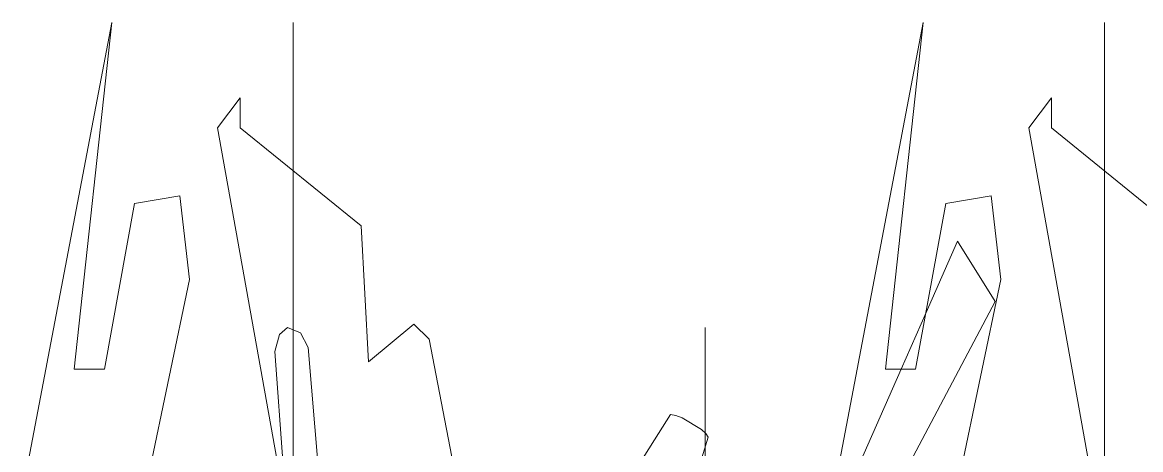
# Model space of a CAD drawing. Header units: inches. Extents: x 1275 to 2881, y -101 to 461.
# Drawn here: x 1426.8 to 1448.77, y 37.6 to 46 of the extents above; entities that cross this region are included whole.
import ezdxf

# ---------------------------------------------------------------- set-up
doc = ezdxf.new("R2010")
doc.units = ezdxf.units.IN
doc.header["$MEASUREMENT"] = 0
doc.layers.add('A-DETL-GENF-1', color=7, linetype='Continuous', lineweight=9)
doc.layers.add('A-DETL-GENF-2', color=253, linetype='Continuous', lineweight=9)

# ---------------------------------------------------------------- blocks, each defined once
blk = doc.blocks.new('lupin 26755 - lupin 26755-1522553-BUILDING SECTION - EAST_WEST _ PREP KITCHEN - LOOKING SOUTH')
at = {"layer": 'A-DETL-GENF-1'}
for p, q in [((1442.123, 33.543), (1444.496, 46)), ((1443.755, 39.178), (1444.496, 46)), ((1448.055, 33.543), (1448.055, 46)), ((1448.055, 39.178), (1448.055, 46)), ((1447.017, 44.517), (1446.572, 43.924)), ((1447.017, 43.924), (1447.017, 44.517)), ((1448.055, 43.924), (1448.055, 44.517)), ((1448.055, 44.517), (1448.055, 43.924)), ((1446.572, 43.924), (1447.938, 36.267)), ((1449.39, 41.996), (1447.017, 43.924)), ((1448.055, 43.08), (1448.055, 43.924)), ((1448.055, 43.924), (1448.055, 36.267)), ((1444.941, 42.441), (1444.348, 39.178)), ((1445.831, 42.589), (1444.941, 42.441)), ((1446.018, 40.943), (1445.831, 42.589)), ((1448.055, 40.943), (1448.055, 42.589)), ((1448.055, 42.589), (1448.055, 42.441)), ((1448.055, 42.441), (1448.055, 39.178)), ((1444.666, 34.441), (1446.018, 40.943)), ((1448.055, 34.441), (1448.055, 40.943)), ((1444.348, 39.178), (1443.755, 39.178))]:
    blk.add_line(p, q, dxfattribs=at)
at = {"layer": 'A-DETL-GENF-2'}
for p, q in [((1448.055, 41.996), (1448.055, 43.08)), ((1448.055, 39.327), (1448.055, 41.996)), ((1448.055, 41.699), (1448.055, 28.204)), ((1448.055, 40.513), (1448.055, 41.699)), ((1448.055, 30.429), (1448.055, 40.513)), ((1448.055, 40.068), (1448.055, 39.327)), ((1448.055, 39.771), (1448.055, 40.068)), ((1448.055, 31.318), (1448.055, 39.771)), ((1448.055, 38.288), (1448.055, 33.84)), ((1448.055, 38.272), (1448.055, 38.288)), ((1448.055, 38.226), (1448.055, 38.272)), ((1448.055, 37.997), (1448.055, 38.226)), ((1448.055, 37.915), (1448.055, 37.997)), ((1448.055, 37.844), (1448.055, 37.915)), ((1448.055, 30.676), (1448.055, 37.844))]:
    blk.add_line(p, q, dxfattribs=at)
blk = doc.blocks.new('lupin 26755 - lupin 26755-V6-BUILDING SECTION - EAST_WEST _ PREP KITCHEN - LOOKING SOUTH')
at = {"layer": 'A-DETL-GENF-1'}
for p, q in [((1426.8, 36.764), (1428.559, 46)), ((1427.818, 39.178), (1428.559, 46)), ((1432.118, 39.955), (1432.118, 46)), ((1432.118, 39.955), (1432.118, 46)), ((1431.08, 44.517), (1430.635, 43.924)), ((1431.08, 43.924), (1431.08, 44.517)), ((1432.118, 43.924), (1432.118, 44.517)), ((1432.118, 44.517), (1432.118, 43.924)), ((1430.635, 43.924), (1431.835, 37.195)), ((1433.453, 41.996), (1431.08, 43.924)), ((1432.118, 43.08), (1432.118, 43.924)), ((1432.118, 43.924), (1432.118, 39.955)), ((1429.004, 42.441), (1428.411, 39.178)), ((1429.894, 42.589), (1429.004, 42.441)), ((1430.081, 40.943), (1429.894, 42.589)), ((1432.118, 40.943), (1432.118, 42.589)), ((1432.118, 42.589), (1432.118, 42.441)), ((1432.118, 42.441), (1432.118, 39.955)), ((1433.601, 39.327), (1433.453, 41.996)), ((1428.977, 35.637), (1430.081, 40.943)), ((1432.118, 39.955), (1432.118, 40.943)), ((1444.551, 40.294), (1444.06, 39.178)), ((1434.491, 40.068), (1433.601, 39.327)), ((1434.788, 39.771), (1434.491, 40.068)), ((1435.454, 36.316), (1434.788, 39.771)), ((1428.411, 39.178), (1427.818, 39.178)), ((1439.533, 38.288), (1436.911, 34.148)), ((1439.634, 38.272), (1439.533, 38.288)), ((1439.758, 38.226), (1439.634, 38.272)), ((1440.141, 37.997), (1439.758, 38.226)), ((1438.79, 33.107), (1440.275, 37.844)), ((1440.228, 37.915), (1440.141, 37.997)), ((1440.275, 37.844), (1440.228, 37.915))]:
    blk.add_line(p, q, dxfattribs=at)
at = {"layer": 'A-DETL-GENF-2'}
for p, q in [((1432.118, 41.996), (1432.118, 43.08)), ((1432.118, 39.955), (1432.118, 41.996)), ((1432.118, 41.699), (1432.118, 39.955)), ((1432.118, 40.513), (1432.118, 41.699)), ((1445.168, 41.699), (1444.551, 40.294)), ((1445.91, 40.513), (1445.168, 41.699)), ((1432.118, 39.955), (1432.118, 40.513)), ((1442.043, 33.209), (1445.91, 40.513)), ((1432.118, 40.068), (1432.118, 39.955)), ((1432.118, 39.955), (1432.118, 40.068)), ((1432.118, 39.327), (1432.118, 39.955)), ((1432.118, 39.955), (1432.118, 39.327)), ((1432.118, 39.788), (1432.118, 39.955)), ((1432.118, 39.955), (1432.118, 37.231)), ((1432.118, 37.231), (1432.118, 39.955)), ((1432.118, 39.178), (1432.118, 39.955)), ((1432.118, 39.955), (1432.118, 39.178)), ((1432.118, 37.231), (1432.118, 39.955)), ((1432.118, 39.955), (1432.118, 37.231)), ((1432.118, 37.231), (1432.118, 39.955)), ((1432.118, 37.231), (1432.118, 39.771)), ((1444.06, 39.178), (1443.165, 37.142)), ((1432.118, 38.288), (1432.118, 37.231)), ((1432.118, 38.272), (1432.118, 38.288)), ((1432.118, 38.226), (1432.118, 38.272)), ((1432.118, 37.997), (1432.118, 38.226)), ((1432.118, 37.915), (1432.118, 37.997)), ((1432.118, 37.844), (1432.118, 37.915)), ((1432.118, 37.231), (1432.118, 37.844))]:
    blk.add_line(p, q, dxfattribs=at)
blk = doc.blocks.new('magnolia 26756 - magnolia 26756-V8-BUILDING SECTION - EAST_WEST _ PREP KITCHEN - LOOKING SOUTH')
at = {"layer": 'A-DETL-GENF-1'}
for p, q in [((1432.011, 40), (1431.848, 39.863)), ((1432.263, 39.894), (1432.011, 40)), ((1440.21, 39.894), (1440.21, 40)), ((1440.21, 40), (1440.21, 39.863)), ((1431.848, 39.863), (1431.76, 39.526)), ((1432.416, 39.607), (1432.263, 39.894)), ((1440.21, 39.607), (1440.21, 39.894)), ((1440.21, 39.863), (1440.21, 39.526)), ((1432.611, 37.267), (1432.416, 39.607)), ((1440.21, 37.267), (1440.21, 39.607)), ((1431.76, 39.526), (1431.924, 37.283)), ((1440.21, 39.526), (1440.21, 37))]:
    blk.add_line(p, q, dxfattribs=at)

msp = doc.modelspace()

# ---------------------------------------------------------------- block references
at = {"layer": 'A-DETL-GENF-1'}
for name in ['lupin 26755 - lupin 26755-V6-BUILDING SECTION - EAST_WEST _ PREP KITCHEN - LOOKING SOUTH', 'lupin 26755 - lupin 26755-1522553-BUILDING SECTION - EAST_WEST _ PREP KITCHEN - LOOKING SOUTH', 'magnolia 26756 - magnolia 26756-V8-BUILDING SECTION - EAST_WEST _ PREP KITCHEN - LOOKING SOUTH']:
    msp.add_blockref(name, (0, 0), dxfattribs=at)

doc.saveas('drawing.dxf')
